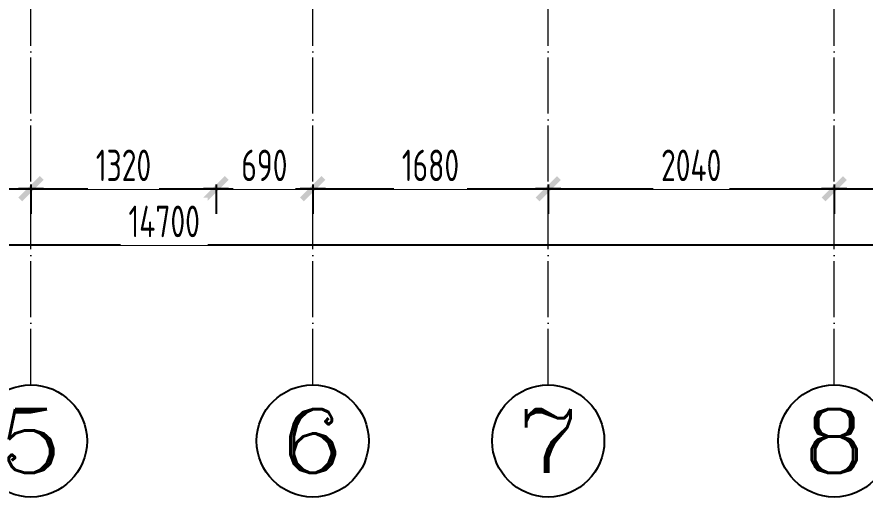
# Model space of a CAD drawing. Header units: inches. Extents: x -50945 to 250244, y -404780 to 18493.
# Drawn here: x 41650 to 47700, y -333339 to -329913 of the extents above; entities that cross this region are included whole.
import ezdxf
from ezdxf.enums import TextEntityAlignment as Align

# ---------------------------------------------------------------- set-up
doc = ezdxf.new("R2010")
doc.units = ezdxf.units.IN
doc.header["$MEASUREMENT"] = 0
doc.linetypes.add('DOTE', pattern=[2.42, 2, -0.2, 0.02, -0.2])
for name, color, linetype in [('AXIS', 1, 'Continuous'), ('AXIS_TEXT', 7, 'Continuous'), ('D-ARCHI', 250, 'Continuous'), ('外标注', 50, 'Continuous')]:
    doc.layers.add(name, color=color, linetype=linetype)
doc.styles.add('_TCH_AXIS', font='COMPLEX', dxfattribs={"bigfont": 'GBCBIG'})
doc.styles.add('COMPLEX', font='COMPLEX')
doc.styles.add('HBA-DIMT', font='ARCHS.SHX', dxfattribs={"width": 0.8})
doc.dimstyles.new('HBA_40', dxfattribs={"dimscale": 50, "dimtxt": 2.5, "dimasz": 0.1, "dimexe": 2, "dimexo": 2.5, "dimgap": 0.6, "dimtad": 1, "dimdec": 0, "dimrnd": 5, "dimzin": 0, "dimtxsty": 'HBA-DIMT', "dimblk": 'HBA_DIMENSION_TICK', "dimblk1": 'HBA_DIMENSION_TICK', "dimblk2": 'HBA_DIMENSION_TICK', "dimcen": 0.125, "dimclrd": 44, "dimclre": 44, "dimclrt": 2, "dimadec": 0, "dimazin": 0, "dimtfac": 1, "dimtdec": 0, "dimtix": 1, "dimtmove": 1, "dimatfit": 3, "dimldrblk": 'HBA_Leader_Dot', "dimfxl": 0, "dimtvp": 1, "dimtfill": 1, "dimtolj": 1, "dimtzin": 0, "dimarcsym": 0})

# ---------------------------------------------------------------- blocks, each defined once
blk = doc.blocks.new('HBA_DIMENSION_TICK')
at = {"color": 0, "linetype": 'ByBlock'}
for p, q in [((-10, 0), (0, 0)), ((0, 0), (10, 0))]:
    blk.add_line(p, q, dxfattribs=at)
at = {"color": 50, "linetype": 'ByBlock'}
blk.add_solid([(-10, -7), (-7, -10), (7, 10), (10, 7)], dxfattribs=at)
blk = doc.blocks.new('*D380')
at = {"layer": 'Defpoints', "color": 0, "transparency": 16777216}
for p in [(38940.2, -330883.7), (41750.2, -330883.7), (41750.2, -331138.7)]:
    blk.add_point(p, dxfattribs=at)
at = {"layer": '外标注', "color": 44, "lineweight": -2, "transparency": 16777216}
for p, q in [((38940.2, -331108.7), (38940.2, -331318.7)), ((41750.2, -331108.7), (41750.2, -331318.7)), ((38949.2, -331138.7), (41741.2, -331138.7))]:
    blk.add_line(p, q, dxfattribs=at)
at = {"layer": '外标注', "color": 44, "lineweight": -2, "transparency": 16777216, "xscale": 9, "yscale": 9, "zscale": 9, "rotation": 180}
blk.add_blockref('HBA_DIMENSION_TICK', (38940.2, -331138.7), dxfattribs=at)
at = {"layer": '外标注', "color": 44, "lineweight": -2, "transparency": 16777216, "xscale": 9, "yscale": 9, "zscale": 9}
blk.add_blockref('HBA_DIMENSION_TICK', (41750.2, -331138.7), dxfattribs=at)
at = {"layer": '外标注', "color": 2, "transparency": 16777216, "insert": (40345.2, -330972.2), "char_height": 225, "attachment_point": 5, "style": 'HBA-DIMT', "bg_fill": 3, "box_fill_scale": 1.25, "bg_fill_color": 256, "bg_fill_true_color": 13158600, "bg_fill_transparency": 0}
blk.add_mtext('\\A1;2810', dxfattribs=at)
blk = doc.blocks.new('HBA_Leader_Dot')
at = {"color": 0, "linetype": 'ByBlock'}
blk.add_line((-5, 0), (-10, 0), dxfattribs=at)
at = {"color": 0, "linetype": 'ByBlock', "const_width": 5}
blk.add_lwpolyline([(-2.5, 0, 1), (2.5, 0, 1)], format="xyb", close=True, dxfattribs=at)
blk = doc.blocks.new('*D381')
at = {"layer": 'Defpoints', "color": 0, "transparency": 16777216}
for p in [(41750.2, -330883.7), (43070.2, -330883.7), (43070.2, -331138.7)]:
    blk.add_point(p, dxfattribs=at)
at = {"layer": '外标注', "color": 44, "lineweight": -2, "transparency": 16777216}
for p, q in [((41750.2, -331108.7), (41750.2, -331318.7)), ((43070.2, -331108.7), (43070.2, -331318.7)), ((41759.2, -331138.7), (43061.2, -331138.7))]:
    blk.add_line(p, q, dxfattribs=at)
at = {"layer": '外标注', "color": 44, "lineweight": -2, "transparency": 16777216, "xscale": 9, "yscale": 9, "zscale": 9, "rotation": 180}
blk.add_blockref('HBA_DIMENSION_TICK', (41750.2, -331138.7), dxfattribs=at)
at = {"layer": '外标注', "color": 44, "lineweight": -2, "transparency": 16777216, "xscale": 9, "yscale": 9, "zscale": 9}
blk.add_blockref('HBA_DIMENSION_TICK', (43070.2, -331138.7), dxfattribs=at)
at = {"layer": '外标注', "color": 2, "transparency": 16777216, "insert": (42410.2, -330972.2), "char_height": 225, "attachment_point": 5, "style": 'HBA-DIMT', "bg_fill": 3, "box_fill_scale": 1.25, "bg_fill_color": 256, "bg_fill_true_color": 13158600, "bg_fill_transparency": 0}
blk.add_mtext('\\A1;1320', dxfattribs=at)
blk = doc.blocks.new('*D382')
at = {"layer": 'Defpoints', "color": 0, "transparency": 16777216}
for p in [(43070.2, -330883.7), (43760.2, -330883.7), (43760.2, -331138.7)]:
    blk.add_point(p, dxfattribs=at)
at = {"layer": '外标注', "color": 44, "lineweight": -2, "transparency": 16777216}
for p, q in [((43070.2, -331108.7), (43070.2, -331318.7)), ((43760.2, -331108.7), (43760.2, -331318.7)), ((43079.2, -331138.7), (43751.2, -331138.7))]:
    blk.add_line(p, q, dxfattribs=at)
at = {"layer": '外标注', "color": 44, "lineweight": -2, "transparency": 16777216, "xscale": 9, "yscale": 9, "zscale": 9, "rotation": 180}
blk.add_blockref('HBA_DIMENSION_TICK', (43070.2, -331138.7), dxfattribs=at)
at = {"layer": '外标注', "color": 44, "lineweight": -2, "transparency": 16777216, "xscale": 9, "yscale": 9, "zscale": 9}
blk.add_blockref('HBA_DIMENSION_TICK', (43760.2, -331138.7), dxfattribs=at)
at = {"layer": '外标注', "color": 2, "transparency": 16777216, "insert": (43415.2, -330972.2), "char_height": 225, "attachment_point": 5, "style": 'HBA-DIMT', "bg_fill": 3, "box_fill_scale": 1.25, "bg_fill_color": 256, "bg_fill_true_color": 13158600, "bg_fill_transparency": 0}
blk.add_mtext('\\A1;690', dxfattribs=at)
blk = doc.blocks.new('*D383')
at = {"layer": 'Defpoints', "color": 0, "transparency": 16777216}
for p in [(43760.2, -330883.7), (45440.2, -330883.7), (45440.2, -331138.7)]:
    blk.add_point(p, dxfattribs=at)
at = {"layer": '外标注', "color": 44, "lineweight": -2, "transparency": 16777216}
for p, q in [((43760.2, -331108.7), (43760.2, -331318.7)), ((45440.2, -331108.7), (45440.2, -331318.7)), ((43769.2, -331138.7), (45431.2, -331138.7))]:
    blk.add_line(p, q, dxfattribs=at)
at = {"layer": '外标注', "color": 44, "lineweight": -2, "transparency": 16777216, "xscale": 9, "yscale": 9, "zscale": 9, "rotation": 180}
blk.add_blockref('HBA_DIMENSION_TICK', (43760.2, -331138.7), dxfattribs=at)
at = {"layer": '外标注', "color": 44, "lineweight": -2, "transparency": 16777216, "xscale": 9, "yscale": 9, "zscale": 9}
blk.add_blockref('HBA_DIMENSION_TICK', (45440.2, -331138.7), dxfattribs=at)
at = {"layer": '外标注', "color": 2, "transparency": 16777216, "insert": (44600.2, -330972.2), "char_height": 225, "attachment_point": 5, "style": 'HBA-DIMT', "bg_fill": 3, "box_fill_scale": 1.25, "bg_fill_color": 256, "bg_fill_true_color": 13158600, "bg_fill_transparency": 0}
blk.add_mtext('\\A1;1680', dxfattribs=at)
blk = doc.blocks.new('*D384')
at = {"layer": 'Defpoints', "color": 0, "transparency": 16777216}
for p in [(45440.2, -330883.7), (47480.2, -330883.7), (47480.2, -331138.7)]:
    blk.add_point(p, dxfattribs=at)
at = {"layer": '外标注', "color": 44, "lineweight": -2, "transparency": 16777216}
for p, q in [((45440.2, -331108.7), (45440.2, -331318.7)), ((47480.2, -331108.7), (47480.2, -331318.7)), ((45449.2, -331138.7), (47471.2, -331138.7))]:
    blk.add_line(p, q, dxfattribs=at)
at = {"layer": '外标注', "color": 44, "lineweight": -2, "transparency": 16777216, "xscale": 9, "yscale": 9, "zscale": 9, "rotation": 180}
blk.add_blockref('HBA_DIMENSION_TICK', (45440.2, -331138.7), dxfattribs=at)
at = {"layer": '外标注', "color": 44, "lineweight": -2, "transparency": 16777216, "xscale": 9, "yscale": 9, "zscale": 9}
blk.add_blockref('HBA_DIMENSION_TICK', (47480.2, -331138.7), dxfattribs=at)
at = {"layer": '外标注', "color": 2, "transparency": 16777216, "insert": (46460.2, -330972.2), "char_height": 225, "attachment_point": 5, "style": 'HBA-DIMT', "bg_fill": 3, "box_fill_scale": 1.25, "bg_fill_color": 256, "bg_fill_true_color": 13158600, "bg_fill_transparency": 0}
blk.add_mtext('\\A1;2040', dxfattribs=at)
blk = doc.blocks.new('*D385')
at = {"layer": 'Defpoints', "color": 0, "transparency": 16777216}
for p in [(47480.2, -330883.7), (49290.5, -330883.7), (49290.5, -331138.7)]:
    blk.add_point(p, dxfattribs=at)
at = {"layer": '外标注', "color": 44, "lineweight": -2, "transparency": 16777216}
for p, q in [((47480.2, -331108.7), (47480.2, -331318.7)), ((49290.5, -331108.7), (49290.5, -331318.7)), ((47489.2, -331138.7), (49281.5, -331138.7))]:
    blk.add_line(p, q, dxfattribs=at)
at = {"layer": '外标注', "color": 44, "lineweight": -2, "transparency": 16777216, "xscale": 9, "yscale": 9, "zscale": 9, "rotation": 180}
blk.add_blockref('HBA_DIMENSION_TICK', (47480.2, -331138.7), dxfattribs=at)
at = {"layer": '外标注', "color": 44, "lineweight": -2, "transparency": 16777216, "xscale": 9, "yscale": 9, "zscale": 9}
blk.add_blockref('HBA_DIMENSION_TICK', (49290.5, -331138.7), dxfattribs=at)
at = {"layer": '外标注', "color": 2, "transparency": 16777216, "insert": (48385.3, -330972.2), "char_height": 225, "attachment_point": 5, "style": 'HBA-DIMT', "bg_fill": 3, "box_fill_scale": 1.25, "bg_fill_color": 256, "bg_fill_true_color": 13158600, "bg_fill_transparency": 0}
blk.add_mtext('\\A1;1810', dxfattribs=at)
blk = doc.blocks.new('*D387')
at = {"layer": 'Defpoints', "color": 0, "transparency": 16777216}
for p in [(35350.5, -331138.7), (50050.5, -331138.7), (50050.5, -331538.7)]:
    blk.add_point(p, dxfattribs=at)
at = {"layer": '外标注', "color": 44, "lineweight": -2, "transparency": 16777216}
for p, q in [((35350.5, -331363.7), (35350.5, -331718.7)), ((50050.5, -331363.7), (50050.5, -331718.7)), ((35359.5, -331538.7), (50041.5, -331538.7))]:
    blk.add_line(p, q, dxfattribs=at)
at = {"layer": '外标注', "color": 44, "lineweight": -2, "transparency": 16777216, "xscale": 9, "yscale": 9, "zscale": 9, "rotation": 180}
blk.add_blockref('HBA_DIMENSION_TICK', (35350.5, -331538.7), dxfattribs=at)
at = {"layer": '外标注', "color": 44, "lineweight": -2, "transparency": 16777216, "xscale": 9, "yscale": 9, "zscale": 9}
blk.add_blockref('HBA_DIMENSION_TICK', (50050.5, -331538.7), dxfattribs=at)
at = {"layer": '外标注', "color": 2, "transparency": 16777216, "insert": (42700.5, -331372.2), "char_height": 225, "attachment_point": 5, "style": 'HBA-DIMT', "bg_fill": 3, "box_fill_scale": 1.25, "bg_fill_color": 256, "bg_fill_true_color": 13158600, "bg_fill_transparency": 0}
blk.add_mtext('\\A1;14700', dxfattribs=at)
blk = doc.blocks.new('_AXISO')
blk.add_circle((0, 0), 0.5)
at = {"layer": 'AXIS_TEXT', "style": 'COMPLEX', "width": 1.041667}
blk.add_attdef('A', text='', height=0.56, dxfattribs=at).set_placement((-0.25, -0.28), (0.25, -0.28), align=Align.FIT)

msp = doc.modelspace()

# ---------------------------------------------------------------- block references
at = {"layer": 'AXIS'}
ref = msp.add_blockref('_AXISO', (41750.2, -332938.73), dxfattribs=dict(at, xscale=800, yscale=800, zscale=800))
ref.add_attrib('A', '5', dxfattribs={"layer": 'AXIS_TEXT', "height": 452.55, "style": '_TCH_AXIS', "width": 1.5}).set_placement((41523.92, -333165.01), (41976.47, -333165.01), align=Align.FIT)
ref = msp.add_blockref('_AXISO', (43760.2, -332938.73), dxfattribs=dict(at, xscale=800, yscale=800, zscale=800))
ref.add_attrib('A', '6', dxfattribs={"layer": 'AXIS_TEXT', "height": 452.55, "style": '_TCH_AXIS', "width": 1.5}).set_placement((43533.92, -333165.01), (43986.47, -333165.01), align=Align.FIT)
ref = msp.add_blockref('_AXISO', (45440.2, -332938.73), dxfattribs=dict(at, xscale=800, yscale=800, zscale=800))
ref.add_attrib('A', '7', dxfattribs={"layer": 'AXIS_TEXT', "height": 452.55, "style": '_TCH_AXIS', "width": 1.5}).set_placement((45213.92, -333165.01), (45666.47, -333165.01), align=Align.FIT)
ref = msp.add_blockref('_AXISO', (47480.2, -332938.73), dxfattribs=dict(at, xscale=800, yscale=800, zscale=800))
ref.add_attrib('A', '8', dxfattribs={"layer": 'AXIS_TEXT', "height": 452.55, "style": '_TCH_AXIS', "width": 1.5}).set_placement((47253.92, -333165.01), (47706.47, -333165.01), align=Align.FIT)

# ---------------------------------------------------------------- dimensions: what is measured, and where the dimension line sits
at = {"layer": '外标注'}
dim = msp.add_linear_dim(base=(41750.2, -331138.73), p1=(38940.2, -330883.69), p2=(41750.2, -330883.69), dimstyle='HBA_40', override={"dimscale": 90, "dimfxl": 200, "dimfxlon": 1}, dxfattribs=at)
dim.commit()
dim.dimension.update_dxf_attribs({"geometry": '*D380', "text_midpoint": (40345.2, -330972.23)})

# ---------------------------------------------------------------- next in the draw order: dimensions: what is measured, and where the dimension line sits
dim = msp.add_linear_dim(base=(43070.2, -331138.73), p1=(41750.2, -330883.69), p2=(43070.2, -330883.69), dimstyle='HBA_40', override={"dimscale": 90, "dimfxl": 200, "dimfxlon": 1}, dxfattribs=at)
dim.commit()
dim.dimension.update_dxf_attribs({"geometry": '*D381', "text_midpoint": (42410.2, -330972.23)})

# ---------------------------------------------------------------- next in the draw order: dimensions: what is measured, and where the dimension line sits
dim = msp.add_linear_dim(base=(43760.2, -331138.73), p1=(43070.2, -330883.69), p2=(43760.2, -330883.69), dimstyle='HBA_40', override={"dimscale": 90, "dimfxl": 200, "dimfxlon": 1}, dxfattribs=at)
dim.commit()
dim.dimension.update_dxf_attribs({"geometry": '*D382', "text_midpoint": (43415.2, -330972.23)})

# ---------------------------------------------------------------- next in the draw order: dimensions: what is measured, and where the dimension line sits
dim = msp.add_linear_dim(base=(45440.2, -331138.73), p1=(43760.2, -330883.69), p2=(45440.2, -330883.69), dimstyle='HBA_40', override={"dimscale": 90, "dimfxl": 200, "dimfxlon": 1}, dxfattribs=at)
dim.commit()
dim.dimension.update_dxf_attribs({"geometry": '*D383', "text_midpoint": (44600.2, -330972.23)})

# ---------------------------------------------------------------- next in the draw order: dimensions: what is measured, and where the dimension line sits
dim = msp.add_linear_dim(base=(47480.2, -331138.73), p1=(45440.2, -330883.69), p2=(47480.2, -330883.69), dimstyle='HBA_40', override={"dimscale": 90, "dimfxl": 200, "dimfxlon": 1}, dxfattribs=at)
dim.commit()
dim.dimension.update_dxf_attribs({"geometry": '*D384', "text_midpoint": (46460.2, -330972.23)})

# ---------------------------------------------------------------- next in the draw order: dimensions: what is measured, and where the dimension line sits
dim = msp.add_linear_dim(base=(49290.5, -331138.73), p1=(47480.2, -330883.69), p2=(49290.5, -330883.69), dimstyle='HBA_40', override={"dimscale": 90, "dimfxl": 200, "dimfxlon": 1}, dxfattribs=at)
dim.commit()
dim.dimension.update_dxf_attribs({"geometry": '*D385', "text_midpoint": (48385.35, -330972.23)})

# ---------------------------------------------------------------- next in the draw order: dimensions: what is measured, and where the dimension line sits
dim = msp.add_linear_dim(base=(50050.5, -331538.73), p1=(35350.5, -331138.73), p2=(50050.5, -331138.73), dimstyle='HBA_40', override={"dimscale": 90, "dimfxl": 200, "dimfxlon": 1}, dxfattribs=at)
dim.commit()
dim.dimension.update_dxf_attribs({"geometry": '*D387', "text_midpoint": (42700.5, -331372.23)})

# ---------------------------------------------------------------- next in the draw order: linework, layer by layer
at = {"layer": 'D-ARCHI', "color": 251, "linetype": 'DOTE', "lineweight": 5, "ltscale": 200}
for p, q in [((43760.2, -332538.73), (43760.2, -317590.16)), ((45440.2, -332538.73), (45440.2, -317590.16)), ((41750.2, -332538.73), (41750.2, -326210.4)), ((47480.2, -332538.73), (47480.2, -326210.4))]:
    msp.add_line(p, q, dxfattribs=at)

doc.saveas('drawing.dxf')
